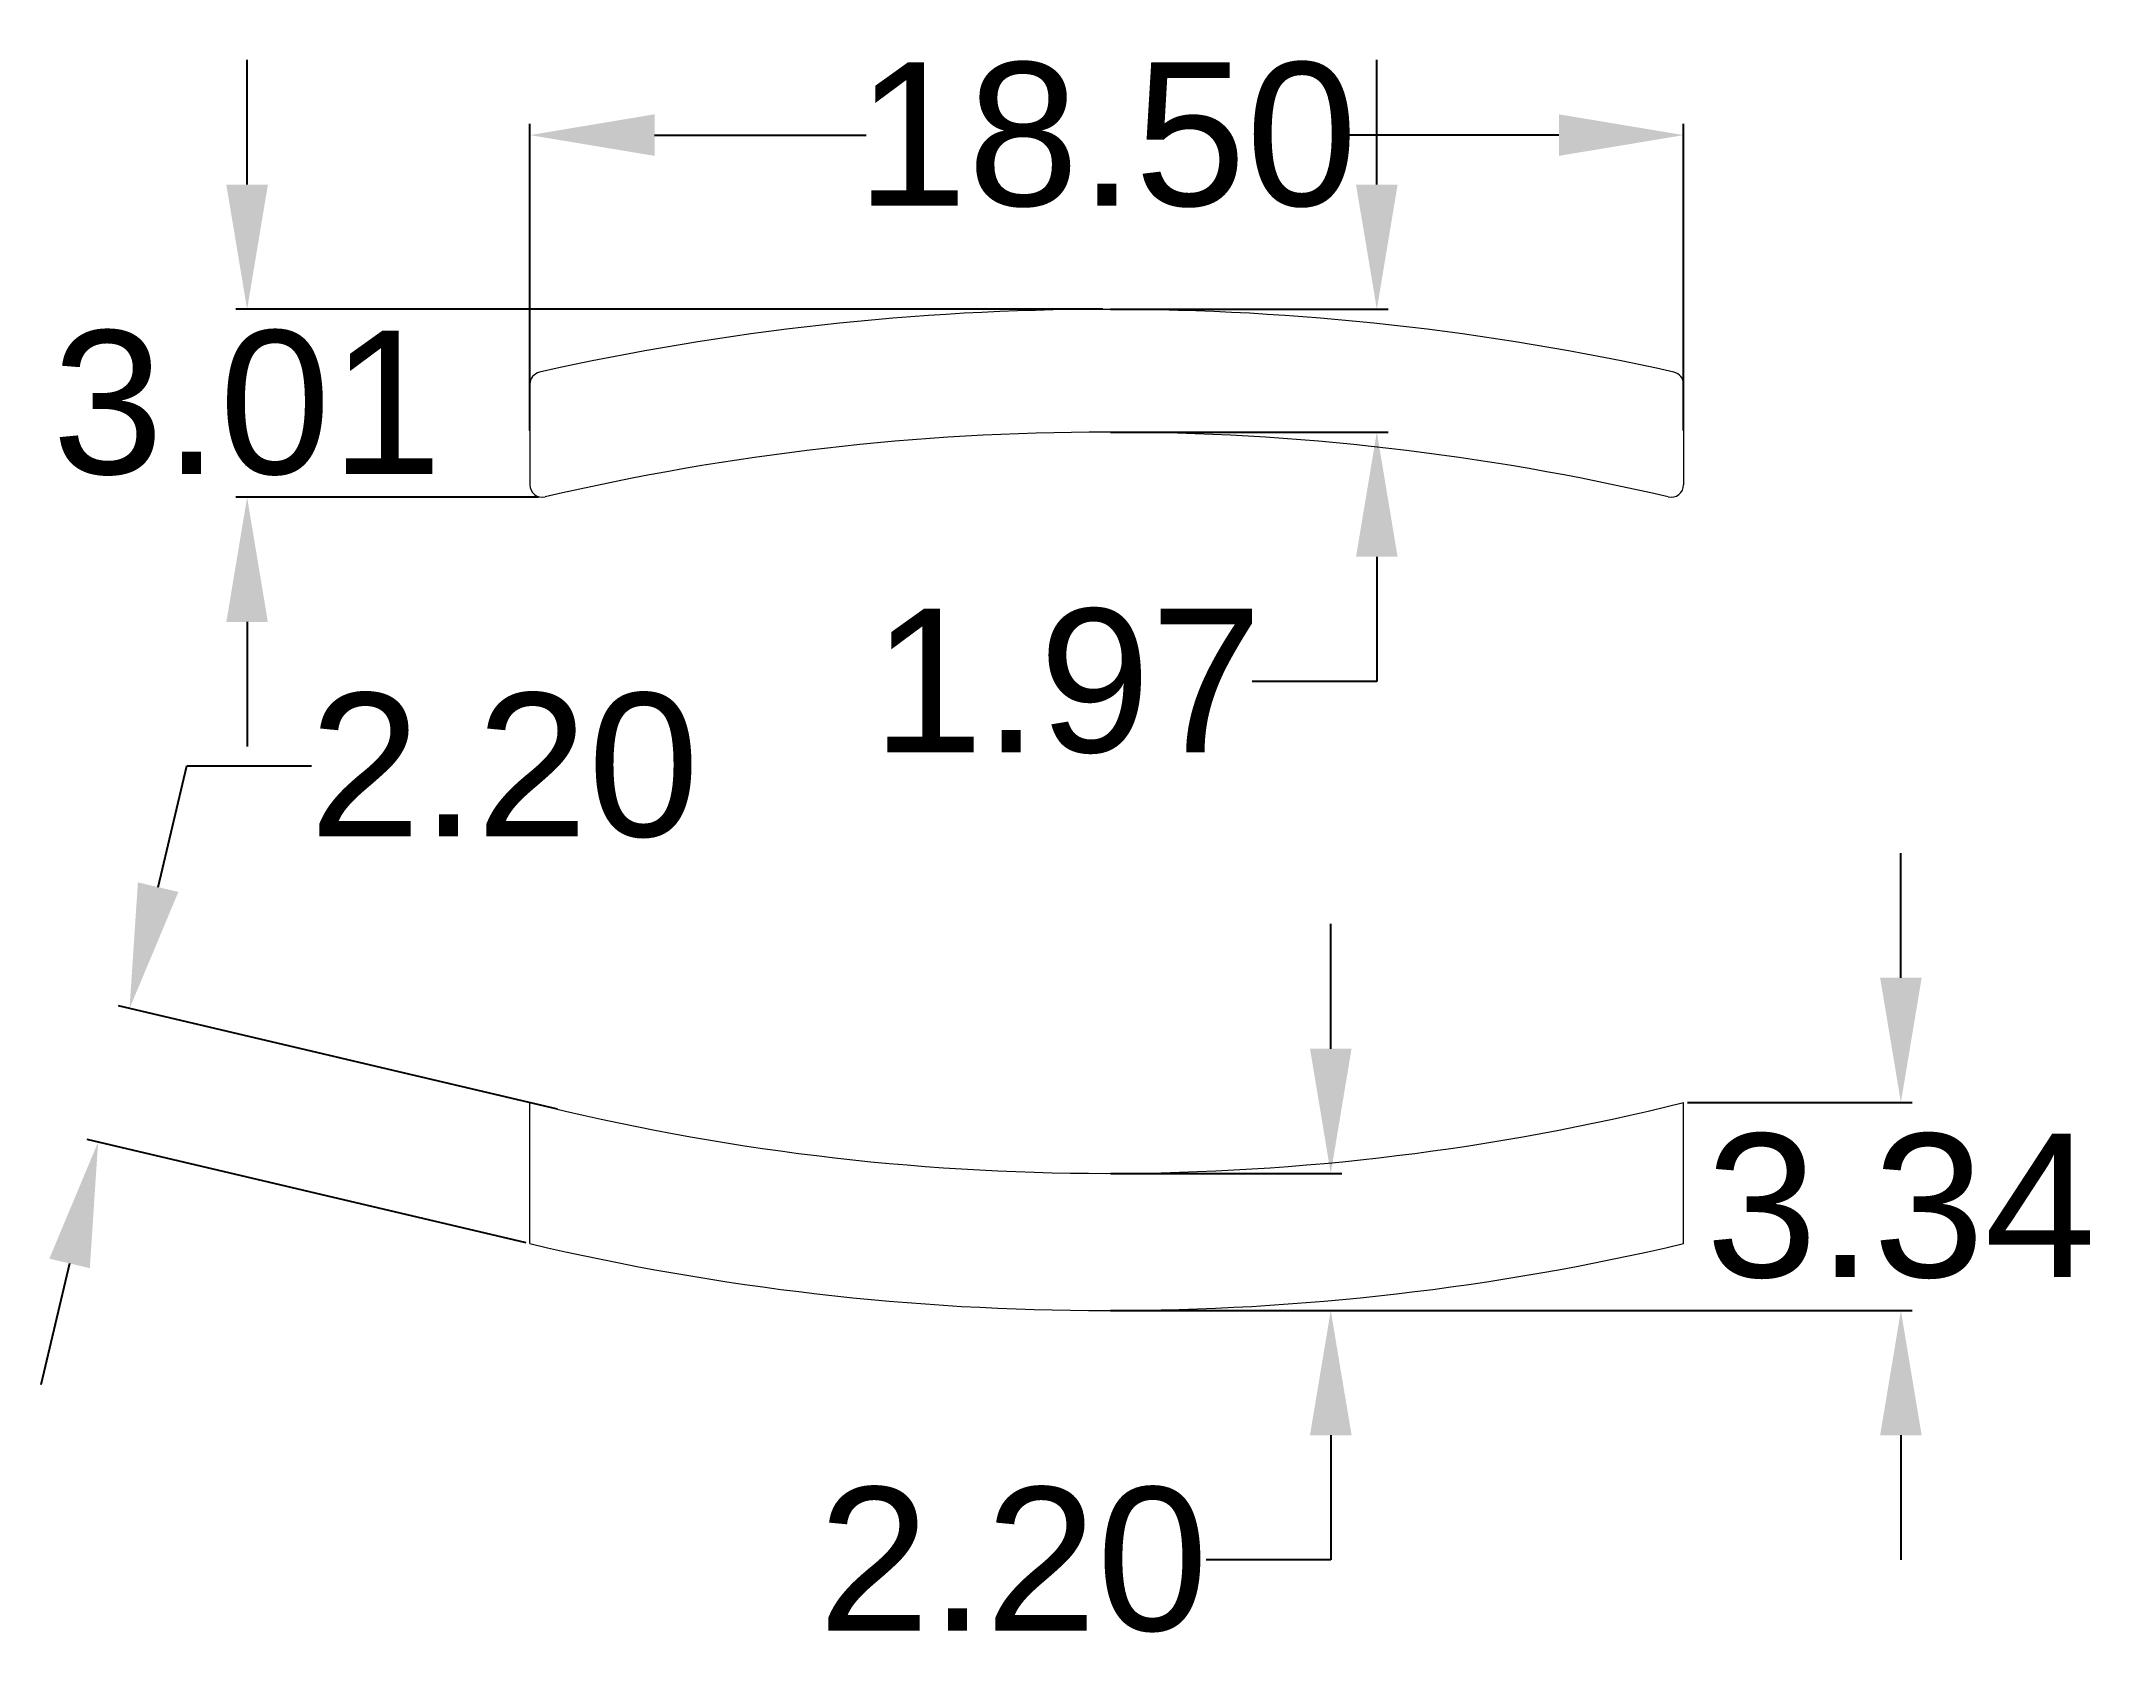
# Model space of a CAD drawing. Header units: millimetres. Extents: x 2821.7 to 2854.6, y 1500 to 1525.8.
import ezdxf

# ---------------------------------------------------------------- set-up
doc = ezdxf.new("R2010")
doc.units = ezdxf.units.MM
doc.styles.get("Standard").update_dxf_attribs({"font": 'arial.ttf'})
doc.dimstyles.new('Standard$0', dxfattribs={"dimtxt": 2.3, "dimasz": 2, "dimexe": 1, "dimexo": 1, "dimgap": 1, "dimtad": 0, "dimtih": 1, "dimtoh": 1, "dimdec": 1, "dimzin": 0, "dimdsep": 46, "dimtxsty": 'Standard', "dimcen": 0, "dimclrd": 4, "dimclre": 4, "dimclrt": 4, "dimadec": 1, "dimazin": 0, "dimtfac": 1, "dimtdec": 1, "dimtofl": 0, "dimtmove": 0, "dimatfit": 0, "dimfxl": 1, "dimtolj": 1, "dimtzin": 0, "dimarcsym": 0})

# ---------------------------------------------------------------- blocks, each defined once
blk = doc.blocks.new('*D8')
at = {"color": 0, "lineweight": -2, "transparency": 16777216}
for p, q in [((2842.364, 1509.685), (2842.364, 1511.685)), ((2838.834, 1507.685), (2842.544, 1507.685)), ((2838.834, 1505.485), (2842.544, 1505.485)), ((2842.364, 1503.485), (2842.364, 1501.485)), ((2842.364, 1501.485), (2840.364, 1501.485))]:
    blk.add_line(p, q, dxfattribs=at)
at = {"color": 0, "transparency": 16777216}
for points in [[(2842.031, 1509.685), (2842.698, 1509.685), (2842.364, 1507.685)], [(2842.031, 1503.485), (2842.698, 1503.485), (2842.364, 1505.485)]]:
    blk.add_solid(points, dxfattribs=at)
at = {"layer": 'Defpoints', "color": 0, "transparency": 16777216}
for p in [(2838.772, 1507.685), (2838.772, 1505.485), (2842.364, 1505.485)]:
    blk.add_point(p, dxfattribs=at)
at = {"color": 0, "lineweight": 9, "transparency": 16777216, "insert": (2837.272, 1501.485), "char_height": 2.3, "attachment_point": 5}
blk.add_mtext('\\A1;2.20', dxfattribs=at)
blk = doc.blocks.new('*D9')
at = {"color": 0, "lineweight": -2, "transparency": 16777216}
for p, q in [((2829.522, 1519.598), (2829.522, 1524.518)), ((2831.522, 1524.338), (2834.913, 1524.338)), ((2846.022, 1524.338), (2842.63, 1524.338)), ((2848.022, 1519.598), (2848.022, 1524.518))]:
    blk.add_line(p, q, dxfattribs=at)
at = {"color": 0, "transparency": 16777216}
for points in [[(2831.522, 1524.672), (2831.522, 1524.005), (2829.522, 1524.338)], [(2846.022, 1524.672), (2846.022, 1524.005), (2848.022, 1524.338)]]:
    blk.add_solid(points, dxfattribs=at)
at = {"layer": 'Defpoints', "color": 0, "transparency": 16777216}
for p in [(2829.522, 1524.338), (2829.522, 1519.536), (2848.022, 1519.536)]:
    blk.add_point(p, dxfattribs=at)
at = {"color": 0, "lineweight": 9, "transparency": 16777216, "insert": (2838.772, 1524.338), "char_height": 2.3, "attachment_point": 5}
blk.add_mtext('\\A1;18.50', dxfattribs=at)
blk = doc.blocks.new('*D10')
at = {"color": 0, "lineweight": -2, "transparency": 16777216}
for p, q in [((2843.103, 1523.544), (2843.103, 1525.544)), ((2838.834, 1521.544), (2843.283, 1521.544)), ((2838.834, 1519.574), (2843.283, 1519.574)), ((2843.103, 1517.574), (2843.103, 1515.574)), ((2843.103, 1515.574), (2841.103, 1515.574))]:
    blk.add_line(p, q, dxfattribs=at)
at = {"color": 0, "transparency": 16777216}
for points in [[(2842.769, 1523.544), (2843.436, 1523.544), (2843.103, 1521.544)], [(2842.769, 1517.574), (2843.436, 1517.574), (2843.103, 1519.574)]]:
    blk.add_solid(points, dxfattribs=at)
at = {"layer": 'Defpoints', "color": 0, "transparency": 16777216}
for p in [(2838.772, 1521.544), (2838.772, 1519.574), (2843.103, 1519.574)]:
    blk.add_point(p, dxfattribs=at)
at = {"color": 0, "lineweight": 9, "transparency": 16777216, "insert": (2838.134, 1515.574), "char_height": 2.3, "attachment_point": 5}
blk.add_mtext('\\A1;1.97', dxfattribs=at)
blk = doc.blocks.new('*D11')
at = {"color": 0, "lineweight": -2, "transparency": 16777216}
for p, q in [((2851.506, 1510.822), (2851.506, 1512.822)), ((2848.084, 1508.822), (2851.686, 1508.822)), ((2838.834, 1505.485), (2851.686, 1505.485)), ((2851.506, 1503.485), (2851.506, 1501.485))]:
    blk.add_line(p, q, dxfattribs=at)
at = {"color": 0, "transparency": 16777216}
for points in [[(2851.173, 1510.822), (2851.839, 1510.822), (2851.506, 1508.822)], [(2851.173, 1503.485), (2851.839, 1503.485), (2851.506, 1505.485)]]:
    blk.add_solid(points, dxfattribs=at)
at = {"layer": 'Defpoints', "color": 0, "transparency": 16777216}
for p in [(2848.022, 1508.822), (2851.506, 1508.822), (2838.772, 1505.485)]:
    blk.add_point(p, dxfattribs=at)
at = {"color": 0, "lineweight": 9, "transparency": 16777216, "insert": (2851.506, 1507.154), "char_height": 2.3, "attachment_point": 5}
blk.add_mtext('\\A1;3.34', dxfattribs=at)
blk = doc.blocks.new('*D12')
at = {"color": 0, "lineweight": -2, "transparency": 16777216}
for p, q in [((2824.988, 1523.544), (2824.988, 1525.544)), ((2838.709, 1521.544), (2824.808, 1521.544)), ((2829.659, 1518.53), (2824.808, 1518.53)), ((2824.988, 1516.53), (2824.988, 1514.53))]:
    blk.add_line(p, q, dxfattribs=at)
at = {"color": 0, "transparency": 16777216}
for points in [[(2824.655, 1523.544), (2825.321, 1523.544), (2824.988, 1521.544)], [(2824.655, 1516.53), (2825.321, 1516.53), (2824.988, 1518.53)]]:
    blk.add_solid(points, dxfattribs=at)
at = {"layer": 'Defpoints', "color": 0, "transparency": 16777216}
for p in [(2824.988, 1521.544), (2838.772, 1521.544), (2829.722, 1518.53)]:
    blk.add_point(p, dxfattribs=at)
at = {"color": 0, "lineweight": 9, "transparency": 16777216, "insert": (2824.988, 1520.037), "char_height": 2.3, "attachment_point": 5}
blk.add_mtext('\\A1;3.01', dxfattribs=at)
blk = doc.blocks.new('*D13')
at = {"color": 0, "lineweight": -2, "transparency": 16777216}
for p, q in [((2823.561, 1512.275), (2824.019, 1514.222)), ((2824.019, 1514.222), (2826.019, 1514.222)), ((2829.965, 1508.714), (2822.928, 1510.37)), ((2829.461, 1506.573), (2822.424, 1508.228)), ((2822.141, 1506.24), (2821.683, 1504.293))]:
    blk.add_line(p, q, dxfattribs=at)
at = {"color": 0, "transparency": 16777216}
for points in [[(2823.237, 1512.352), (2823.886, 1512.199), (2823.103, 1510.329)], [(2821.817, 1506.317), (2822.466, 1506.164), (2822.599, 1508.187)]]:
    blk.add_solid(points, dxfattribs=at)
at = {"layer": 'Defpoints', "color": 0, "transparency": 16777216}
for p in [(2823.103, 1510.329), (2830.025, 1508.7), (2829.522, 1506.558)]:
    blk.add_point(p, dxfattribs=at)
at = {"color": 0, "lineweight": 9, "transparency": 16777216, "insert": (2829.112, 1514.222), "char_height": 2.3, "attachment_point": 5}
blk.add_mtext('\\A1;2.20', dxfattribs=at)

msp = doc.modelspace()

# ---------------------------------------------------------------- linework, layer by layer
at = {"color": 0, "lineweight": 9}
for p, q in [((2829.522, 1520.341), (2829.522, 1518.73)), ((2848.022, 1520.341), (2848.022, 1518.73)), ((2829.522, 1506.558), (2829.522, 1508.822)), ((2848.022, 1506.558), (2848.022, 1508.822))]:
    msp.add_line(p, q, dxfattribs=at)
for centre, radius, start, end in [((2838.772, 1479.997), 41.546, 77.3566, 102.6434), ((2829.722, 1520.341), 0.2, 102.6434, 180), ((2847.822, 1520.341), 0.2, 0, 77.3566), ((2838.772, 1479.997), 39.576, 76.8488, 103.1512), ((2829.722, 1518.73), 0.2, 180, 283.1512), ((2847.822, 1518.73), 0.2, 256.8488, 0), ((2838.772, 1545.876), 38.191, 255.9833, 284.0167), ((2838.772, 1545.876), 40.391, 256.7611, 283.2389)]:
    msp.add_arc(centre, radius, start, end, dxfattribs=at)

# ---------------------------------------------------------------- dimensions: what is measured, and where the dimension line sits
at = {"color": 3, "lineweight": 9}
dim = msp.add_linear_dim(base=(2829.522, 1524.338), p1=(2848.022, 1519.536), p2=(2829.522, 1519.536), dimstyle='Standard$0', override={"dimasz": 2, "dimexe": 0.18, "dimexo": 0.0625, "dimgap": 0.09, "dimdec": 2, "dimtxsty": 'Standard', "dimcen": 0.09, "dimclrd": 0, "dimclre": 0, "dimclrt": 0, "dimtdec": 2, "dimatfit": 3, "dimfxl": 1.25, "dimarcsym": 0}, dxfattribs=at)
dim.commit()
dim.dimension.update_dxf_attribs({"geometry": '*D9', "text_midpoint": (2838.772, 1524.338), "dimtype": 160})
for base, p1, p2, picture, middle in [((2824.988, 1521.544), (2829.722, 1518.53), (2838.772, 1521.544), '*D12', (2824.988, 1520.037)), ((2851.506, 1508.822), (2838.772, 1505.485), (2848.022, 1508.822), '*D11', (2851.506, 1507.154))]:
    dim = msp.add_linear_dim(base=base, p1=p1, p2=p2, angle=90, dimstyle='Standard$0', override={"dimasz": 2, "dimexe": 0.18, "dimexo": 0.0625, "dimgap": 0.09, "dimdec": 2, "dimtxsty": 'Standard', "dimcen": 0.09, "dimclrd": 0, "dimclre": 0, "dimclrt": 0, "dimtdec": 2, "dimatfit": 3, "dimfxl": 1.25, "dimarcsym": 0}, dxfattribs=at)
    dim.commit()
    dim.dimension.update_dxf_attribs({"geometry": picture, "text_midpoint": middle})
for base, p1, p2, angle, picture, middle in [((2843.103, 1519.574), (2838.772, 1521.544), (2838.772, 1519.574), 90, '*D10', (2838.134, 1515.574)), ((2842.364, 1505.485), (2838.772, 1507.685), (2838.772, 1505.485), 270, '*D8', (2837.272, 1501.485))]:
    dim = msp.add_linear_dim(base=base, p1=p1, p2=p2, angle=angle, dimstyle='Standard$0', override={"dimasz": 2, "dimexe": 0.18, "dimexo": 0.0625, "dimgap": 0.09, "dimdec": 2, "dimtxsty": 'Standard', "dimcen": 0.09, "dimclrd": 0, "dimclre": 0, "dimclrt": 0, "dimtdec": 2, "dimatfit": 3, "dimfxl": 1.25, "dimarcsym": 0}, dxfattribs=at)
    dim.commit()
    dim.dimension.update_dxf_attribs({"geometry": picture, "text_midpoint": middle, "dimtype": 160})
dim = msp.add_aligned_dim(p1=(2829.522, 1506.558), p2=(2830.025, 1508.7), distance=7.111, dimstyle='Standard$0', override={"dimasz": 2, "dimexe": 0.18, "dimexo": 0.0625, "dimgap": 0.09, "dimdec": 2, "dimtxsty": 'Standard', "dimcen": 0.09, "dimclrd": 0, "dimclre": 0, "dimclrt": 0, "dimtdec": 2, "dimatfit": 3, "dimfxl": 1.25, "dimarcsym": 0}, dxfattribs=at)
dim.commit()
dim.dimension.update_dxf_attribs({"geometry": '*D13', "text_midpoint": (2829.112, 1514.222)})

doc.saveas('drawing.dxf')
